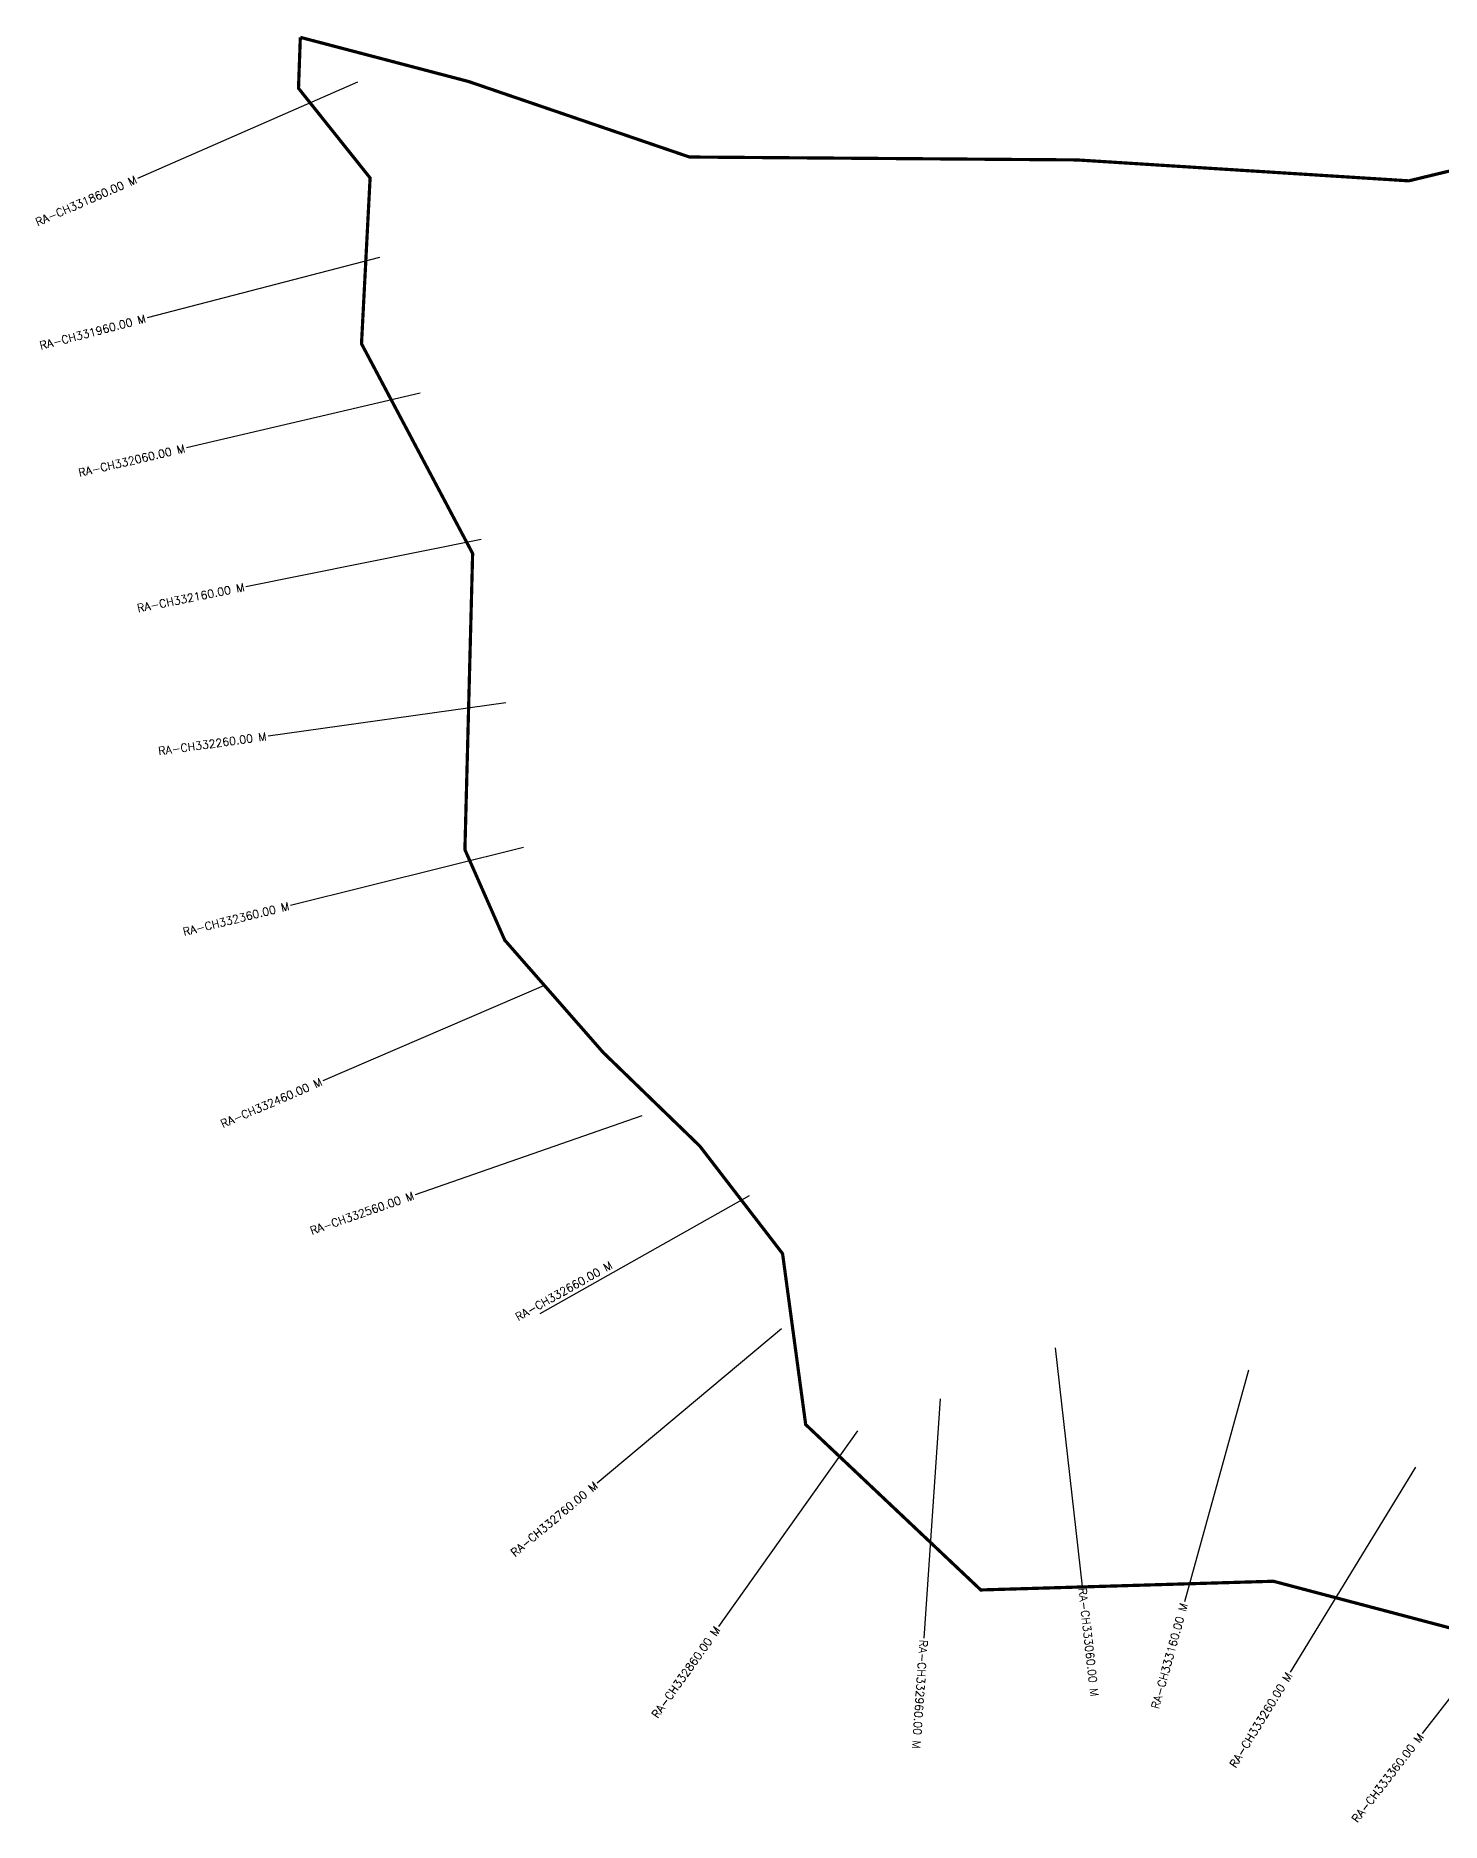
# Model space of a CAD drawing. Header units: metres. Extents: x 288707 to 293227, y 1991291 to 1993468.
# Drawn here: x 288707 to 289585, y 1992352 to 1993468 of the extents above; entities that cross this region are included whole.
import ezdxf
from ezdxf.enums import TextEntityAlignment as Align

# ---------------------------------------------------------------- set-up
doc = ezdxf.new("R2010")
doc.units = ezdxf.units.M
doc.header["$MEASUREMENT"] = 0
doc.layers.add('CS', color=134, linetype='Continuous')
doc.layers.add('CSMark', color=6, linetype='Continuous')
doc.styles.get("Standard").update_dxf_attribs({"font": 'simplex.shx'})

msp = doc.modelspace()

# ---------------------------------------------------------------- linework, layer by layer
at = {"color": 6, "const_width": 2, "flags": 128}
for points in [[(289655.5465652534, 1992456.277609451), (289480.3880875061, 1992502.573270197), (289297.5915431431, 1992497.133691784), (289188.2094287492, 1992600.466649477), (289173.7749130988, 1992707.2209229), (289122.084609743, 1992774.401202073), (289061.8007843914, 1992832.790844143), (289000.2283808979, 1992903.038940504), (288975.3389125828, 1992959.567517958), (288980.1634198928, 1993144.583742508), (288910.7477908967, 1993275.619102878), (288916.1127455061, 1993379.199563438), (288871.3874457866, 1993435.201741756), (288872.531628528, 1993467.021177803)], [(288872.531628528, 1993467.021177803), (288977.6636157264, 1993439.410505744), (289115.6067155521, 1993392.255104411), (289357.6464273696, 1993390.441607117), (289564.9931458821, 1993377.374872679), (289611.1986694021, 1993388.541851488)]]:
    msp.add_lwpolyline(points, dxfattribs=at)
at = {"layer": 'CS'}
for p, q in [((288908.2704692457, 1993438.959224088), (288770.8139798385, 1993378.911630299)), ((288921.9775738145, 1993329.482243634), (288776.8141932391, 1993291.698742738)), ((288947.4542559136, 1993244.703484196), (288801.3841077405, 1993210.593195239)), ((288985.5546172913, 1993153.380216891), (288838.4871480932, 1993123.864805601)), ((289000.9281891113, 1993051.196170816), (288852.3521455595, 1993030.576779882)), ((289012.0206090719, 1992960.853201891), (288866.4330691111, 1992924.738548242)), ((289024.4432235252, 1992874.504324818), (288886.6363186672, 1992815.265342943)), ((289085.9174261622, 1992793.284438905), (288944.2282309737, 1992744.048558016)), ((289152.8569378608, 1992743.295102531), (289022.2054993407, 1992669.60520083)), ((289173.005976447, 1992660.193434771), (289058.0139307449, 1992563.877135916)), ((289344.1549836289, 1992648.4288431), (289360.9727248092, 1992499.374612762)), ((289464.7805747163, 1992634.337537882), (289424.8206176697, 1992489.758141587)), ((289272.2467979265, 1992616.589268354), (289261.9902912013, 1992466.940332274)), ((289220.5826136517, 1992596.550558232), (289133.6932558058, 1992474.279386269)), ((289569.2490540976, 1992573.777348983), (289490.9064931016, 1992445.861583197)), ((289665.3397224827, 1992525.947216351), (289573.3330009782, 1992407.478810445))]:
    msp.add_line(p, q, dxfattribs=at)

# ---------------------------------------------------------------- texts
at = {"layer": 'CSMark'}
for s, rotation, p in [('RA-CH331860.00 M', 23.59801542564471, (288769.8976032424, 1993378.511313007)), ('RA-CH331960.00 M', 14.58938123038816, (288775.8464373685, 1993291.446852732)), ('RA-CH332060.00 M', 13.14416039068586, (288800.4103067527, 1993210.365793313)), ('RA-CH332160.00 M', 11.34810608865667, (288837.5066982985, 1993123.668036192)), ('RA-CH332260.00 M', 7.901044688673444, (288851.3616386025, 1993030.439317276)), ('RA-CH332360.00 M', 13.93165774931379, (288865.4624855114, 1992924.497783885)), ('RA-CH332460.00 M', 23.26139299232759, (288885.7176059682, 1992814.870416398)), ('RA-CH332560.00 M', 19.16193725662202, (288943.2836363391, 1992743.72031881)), ('RA-CH332660.00 M', 29.42382683900769, (289066.7952600497, 1992700.639691166)), ('RA-CH332760.00 M', 39.94923720423495, (289057.2473171068, 1992563.235027257)), ('RA-CH333160.00 M', 74.54985938688314, (289424.5542179561, 1992488.794278945)), ('RA-CH332860.00 M', 54.60132051686096, (289133.1139934201, 1992473.464245123)), ('RA-CH333260.00 M', 58.5144346955588, (289490.3842093617, 1992445.008811425)), ('RA-CH333360.00 M', 52.16583240123981, (289572.7196228348, 1992406.689021072))]:
    msp.add_text(s, height=5, rotation=rotation, dxfattribs=at).set_placement(p, align=Align.MIDDLE_RIGHT)
for s, rotation, p in [('RA-CH333060.00 M', 276.4374392666795, (289361.0848430836, 1992498.380917893)), ('RA-CH332960.00 M', 266.0792437855296, (289261.9219144897, 1992465.9426727))]:
    msp.add_text(s, height=5, rotation=rotation, dxfattribs=at).set_placement(p, align=Align.MIDDLE_LEFT)

doc.saveas('drawing.dxf')
